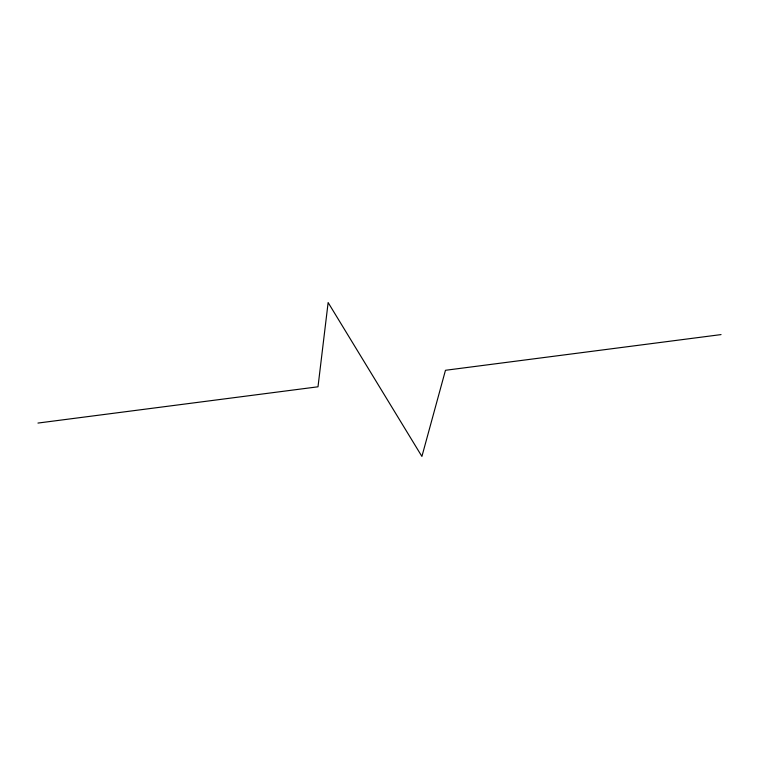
<?xml version="1.0" encoding="UTF-8"?>
<svg xmlns="http://www.w3.org/2000/svg" width="759" height="759" viewBox="0 0 759 759"><rect width="100%" height="100%" fill="white"/><g stroke="black" fill="none" stroke-linecap="round" stroke-linejoin="round"><path stroke-width="1.14" d="M37.95 423.067L318.002 386.796L328.135 302.566L421.909 456.434L445.467 370.288L721.05 334.596"/></g></svg>
